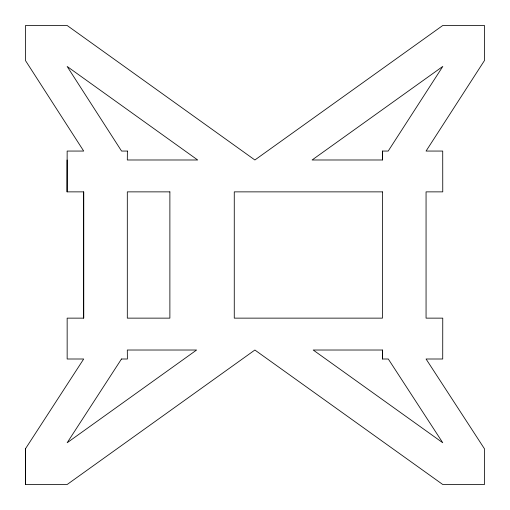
<?xml version="1.0" encoding="UTF-8"?>
<svg xmlns="http://www.w3.org/2000/svg" width="510" height="510" viewBox="0 0 510 510"><rect width="100%" height="100%" fill="white"/><g stroke="black" fill="none" stroke-linecap="round" stroke-linejoin="round"><path stroke-width="0.76" d="M25.5 484.5L25.5 448.711L83.691 359.002L67.154 359.002L67.154 318.138L83.691 318.138L83.691 191.868L67.078 191.868L67.154 151.056L83.691 151.056L25.5 60.594L25.5 25.5L67.154 25.5L254.879 159.987L442.756 25.5L484.5 25.5L484.5 60.473L426.06 151.056L442.718 151.056L442.756 191.868L426.06 191.868L426.06 318.138L442.756 318.138L442.718 359.002L426.06 359.002L484.5 448.864L484.5 484.5L442.756 484.5L254.879 350.019L67.154 484.5L25.5 484.5L25.5 448.711M67.078 191.868L67.078 159.987M382.449 359.002L382.449 350.019L313.197 350.019L442.756 442.756L388.288 359.002L382.449 359.002L382.449 350.019M382.449 159.987L382.449 151.056L388.206 151.056L442.814 66.415L312.094 159.987L382.449 159.987L382.449 151.056M83.691 191.868L83.691 318.138M127.385 151.056L127.309 159.987L197.689 159.987L67.154 66.472L121.558 151.056L127.385 151.056M121.482 359.002L67.154 442.756L196.599 350.019L127.309 350.019L127.385 359.002L121.482 359.002M169.881 191.868L127.309 191.868L127.309 318.138L169.881 318.138L169.881 191.868M382.449 191.868L234.268 191.868L234.268 318.138L382.449 318.138L382.449 191.868"/></g></svg>
